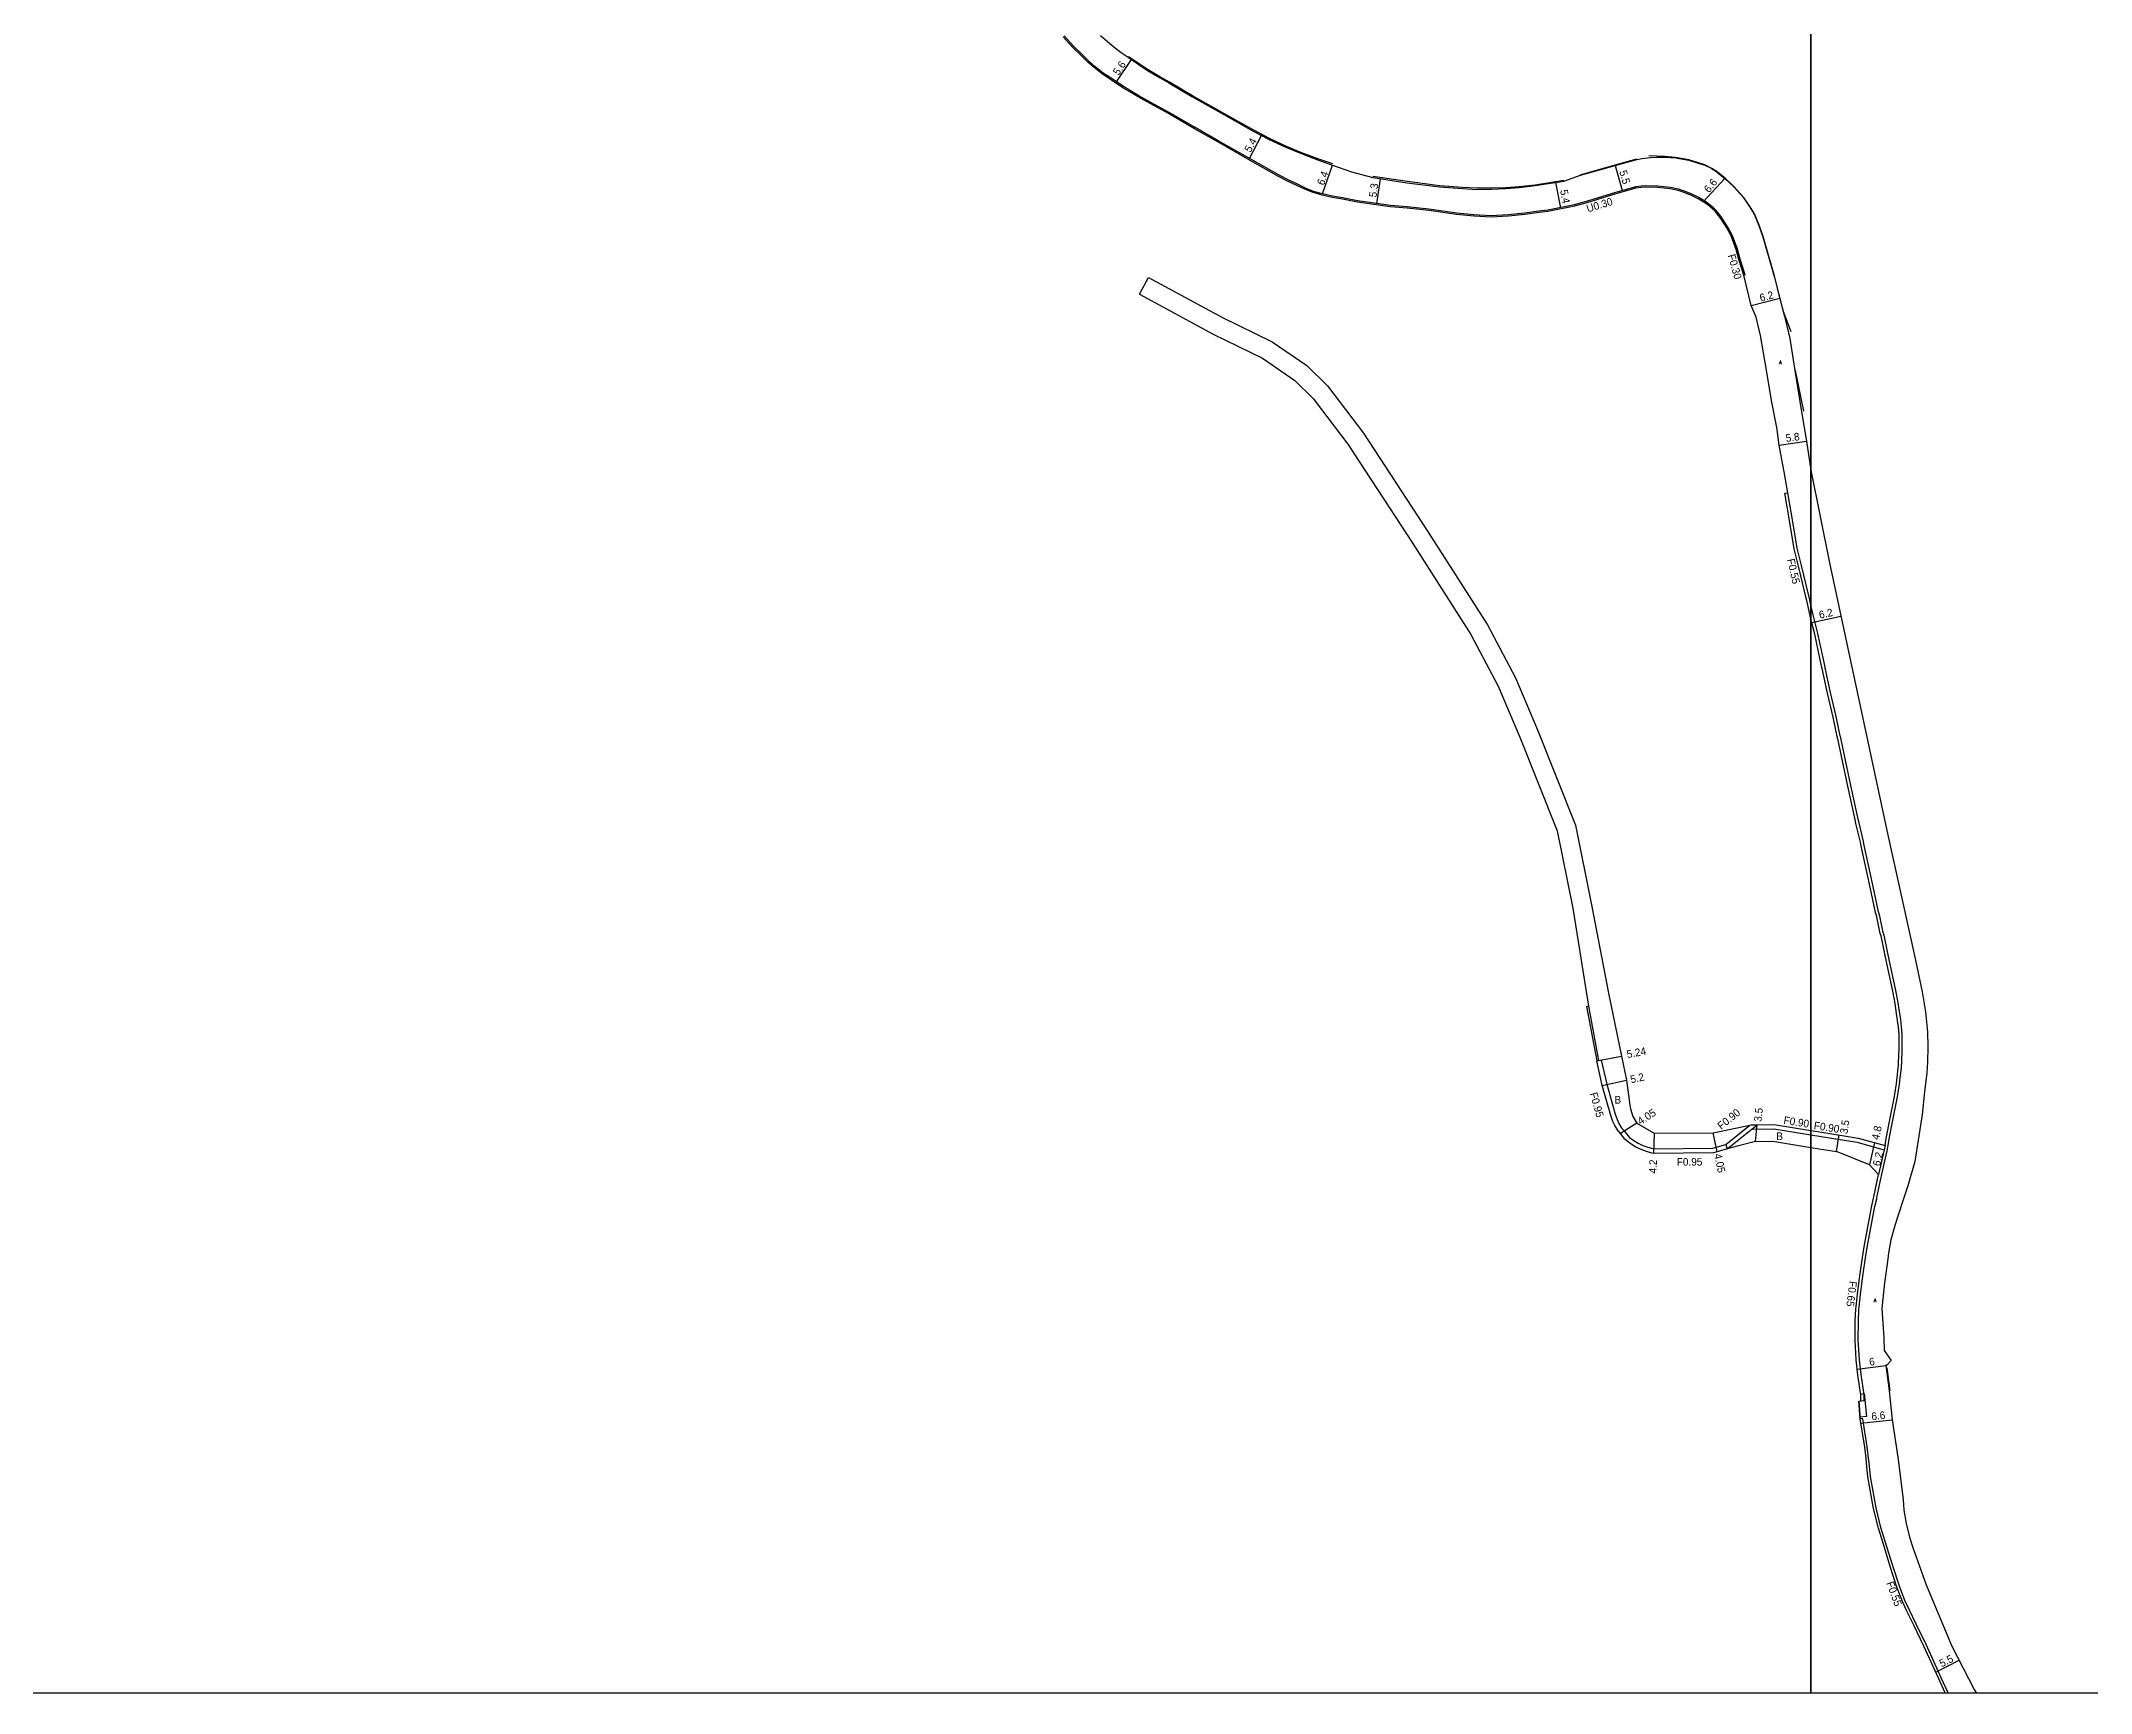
# Model space of a CAD drawing. Header units: metres. Extents: x -24000 to -21600, y -84000 to -81000.
# Drawn here: x -23570.7 to -23141.4, y -84000 to -83654.1 of the extents above; entities that cross this region are included whole.
import ezdxf

# ---------------------------------------------------------------- set-up
doc = ezdxf.new("R2010")
doc.units = ezdxf.units.M
doc.header["$LTSCALE"] = 2.5
for name, color, linetype in [('側溝・桝', 7, 'Continuous'), ('図郭', 7, 'Continuous'), ('幅員', 7, 'Continuous'), ('歩道・分離帯・安全施設', 7, 'Continuous'), ('舗装', 7, 'Continuous'), ('道路', 7, 'Continuous')]:
    doc.layers.add(name, color=color, linetype=linetype)
doc.styles.get("Standard").update_dxf_attribs({"font": ''})
doc.styles.add('YOKO_DECO', font='txt.shx', dxfattribs={"bigfont": 'extfont.shx'})
doc.styles.get('Standard').set_extended_font_data('@MS PGothic')

msp = doc.modelspace()

# ---------------------------------------------------------------- linework, layer by layer
at = {"layer": '側溝・桝'}
for points in [[(-23236.65, -83684.9), (-23236.71, -83684.63), (-23240.93, -83685.83), (-23244.77, -83687.04), (-23247.05, -83687.71), (-23249.57, -83688.42), (-23250.89, -83688.72), (-23253.04, -83689.14), (-23255.14, -83689.53), (-23256.97, -83689.75), (-23259.93, -83690.16), (-23263.39, -83690.49), (-23267.06, -83690.7), (-23270.57, -83690.54), (-23274.19, -83690.15), (-23280.04, -83689.3), (-23284.58, -83688.86), (-23288.08, -83688.54), (-23291.51, -83688.1), (-23294.95, -83687.56), (-23298.08, -83686.97), (-23300.2, -83686.61), (-23302.32, -83686.12), (-23304.15, -83685.59), (-23305.75, -83684.97), (-23307.67, -83684.05), (-23309.35, -83683.26), (-23311.37, -83682.22), (-23317.29, -83678.87), (-23324.12, -83674.99), (-23328.97, -83672.24), (-23334.38, -83669.06), (-23338.28, -83666.98), (-23340.77, -83665.56), (-23342.14, -83664.74), (-23343.96, -83663.65), (-23346.35, -83662.06), (-23348.22, -83660.82), (-23349.97, -83659.42), (-23351.22, -83658.3), (-23352.73, -83656.86), (-23354.39, -83655.26), (-23356.43, -83653.06)], [(-23214.03, -83703.17), (-23213.76, -83703.09), (-23214.82, -83699.81), (-23215.41, -83697.69), (-23215.86, -83696.36), (-23216.47, -83694.78), (-23217.38, -83693.1), (-23218.52, -83691.35), (-23219.15, -83690.47), (-23219.88, -83689.58), (-23220.42, -83689.04), (-23221.44, -83688.22), (-23222.41, -83687.53), (-23223.5, -83686.89), (-23225.06, -83686.11), (-23226.67, -83685.47), (-23227.77, -83685.13), (-23229.43, -83684.79), (-23232.12, -83684.54), (-23234.56, -83684.44), (-23235.55, -83684.48), (-23236.71, -83684.63)], [(-23200, -83772.26), (-23200.26, -83771.09), (-23200.39, -83770.59), (-23201.47, -83765.95), (-23202.01, -83763.92), (-23202.74, -83760.83), (-23202.9, -83760.29), (-23203.78, -83754.8), (-23204.85, -83748.71)], [(-23189.54, -83938.84), (-23188.88, -83938.79), (-23188.87, -83937.5), (-23189.51, -83933.35), (-23189.86, -83930.21), (-23190.09, -83926.08), (-23190.08, -83922.13), (-23189.95, -83919.71), (-23189.9, -83919.16), (-23189.54, -83915.94), (-23189.05, -83912.25), (-23188.55, -83908.89), (-23188.15, -83906.3), (-23186.61, -83898.14), (-23186.24, -83896.54), (-23186.18, -83896.23), (-23185.15, -83891.37), (-23184.01, -83886.46), (-23183.69, -83884.52), (-23183.62, -83884), (-23182.76, -83879.74), (-23181.88, -83875.19), (-23181.66, -83873.83), (-23181.46, -83872.55), (-23181.33, -83871.22), (-23181.06, -83869.16), (-23181.02, -83868.63), (-23181, -83868.1), (-23180.89, -83865.1), (-23180.87, -83863.53), (-23180.91, -83862.09), (-23181.04, -83860.48), (-23181.21, -83859.09), (-23181.83, -83855.09), (-23182.31, -83852.57), (-23183.55, -83846.79), (-23183.99, -83844.77), (-23184.7, -83841.32), (-23184.85, -83840.8), (-23185.58, -83837.37), (-23185.83, -83836.41), (-23186.96, -83831.14), (-23188.09, -83826.02), (-23188.9, -83822.19), (-23189.02, -83821.73), (-23189.94, -83817.78), (-23190.07, -83817.3), (-23191.63, -83810.02), (-23193, -83803.72), (-23193.73, -83800.04), (-23193.86, -83799.57), (-23194.73, -83795.57), (-23195.94, -83790.55), (-23197.01, -83785.37), (-23197.13, -83784.85), (-23198.59, -83778.19), (-23199.55, -83774.29), (-23200, -83772.26)], [(-23247, -83856.26), (-23246.61, -83856.19)], [(-23247, -83856.26), (-23244.86, -83867.64)], [(-23244.47, -83867.57), (-23243.93, -83867.47)], [(-23243.93, -83867.47), (-23242.78, -83872.55), (-23241, -83878.82), (-23240.59, -83879.95), (-23240.22, -83880.75), (-23239.72, -83881.57), (-23239.17, -83882.26), (-23238.26, -83883.37), (-23237.97, -83883.66), (-23237.13, -83884.31), (-23236.21, -83884.87), (-23235.22, -83885.34), (-23234.17, -83885.72), (-23233.09, -83886.02), (-23232.89, -83886.07), (-23220.55, -83885.92), (-23217.84, -83885.19), (-23217.52, -83886.09)], [(-23217.84, -83885.19), (-23212.78, -83881.1)], [(-23217.52, -83886.09), (-23211.25, -83881.02)], [(-23212.39, -83881.94), (-23207.8, -83881.87), (-23200, -83883.12)], [(-23200, -83883.12), (-23197.86, -83883.47), (-23190.33, -83884.68), (-23184.71, -83886.25), (-23184.68, -83886.26)], [(-23184.68, -83886.26), (-23185.89, -83891.42)], [(-23171.3, -84000), (-23172.74, -83996.81), (-23175.83, -83989.96), (-23177.95, -83985.58), (-23179.46, -83982.5), (-23180.32, -83980.6), (-23181.48, -83977.66), (-23182.88, -83973.35), (-23184.09, -83969.39), (-23185.34, -83965.34), (-23186.38, -83961.23), (-23187.56, -83954.69), (-23187.81, -83951.84), (-23187.92, -83950.8), (-23188.21, -83948.44), (-23189.13, -83942.57), (-23189.67, -83942.63)]]:
    msp.add_lwpolyline(points, dxfattribs=at)
at = {"layer": '図郭'}
for points in [[(-24000, -84000), (-23200, -84000), (-23200, -83400), (-24000, -83400)], [(-23200, -84000), (-22400, -84000), (-22400, -83400), (-23200, -83400)]]:
    msp.add_lwpolyline(points, close=True, dxfattribs=at)
at = {"layer": '幅員'}
for points in [[(-23345.45, -83662.66), (-23342.27, -83658.02)], [(-23317.61, -83678.68), (-23315.08, -83673.88)], [(-23302.32, -83686.12), (-23300.18, -83680.09)], [(-23290.91, -83688.18), (-23290.15, -83682.95)], [(-23241.02, -83680.18), (-23239.52, -83685.43)], [(-23222.57, -83687.77), (-23218.06, -83682.89)], [(-23253.5, -83683.74), (-23252.46, -83689.03)], [(-23212.52, -83709.51), (-23206.52, -83707.95)], [(-23206.65, -83738.77), (-23200.91, -83737.93)], [(-23199.83, -83775.86), (-23193.72, -83774.55)], [(-23244.86, -83867.64), (-23239.71, -83866.69)], [(-23243.71, -83872.79), (-23238.63, -83871.66)], [(-23236.5, -83880.67), (-23239.9, -83882.86)], [(-23211.64, -83884.5), (-23211.25, -83881.02)], [(-23232.84, -83882.82), (-23232.99, -83887.02)], [(-23219.62, -83886.66), (-23220.47, -83882.7)], [(-23186.72, -83884.76), (-23187.77, -83889.44)], [(-23184.47, -83885.39), (-23185.89, -83891.42)], [(-23190.3, -83932.22), (-23184.31, -83931.43)], [(-23189.54, -83943.49), (-23182.97, -83942.81)], [(-23173.86, -83995.67), (-23168.95, -83993.15)]]:
    msp.add_lwpolyline(points, dxfattribs=at)
at = {"layer": '幅員', "flags": 128}
msp.add_lwpolyline([(-23194.65, -83886.62), (-23194.09, -83883.16)], dxfattribs=at)
at = {"layer": '歩道・分離帯・安全施設'}
for points in [[(-23300.15, -83679.83), (-23303.04, -83678.82), (-23306.87, -83677.43), (-23309.87, -83676.2), (-23313.39, -83674.52), (-23316.7, -83672.79), (-23321.71, -83669.98), (-23329.51, -83665.59), (-23334.36, -83662.72), (-23336.23, -83661.69), (-23338.84, -83660.16), (-23342.92, -83657.44)], [(-23248.32, -83682.1), (-23241.04, -83680.07), (-23236.47, -83678.79)], [(-23204.17, -83714.98), (-23205.81, -83710.6), (-23207.6, -83703.58), (-23210.03, -83695.08), (-23210.82, -83692.7), (-23211.86, -83690.33), (-23212.85, -83688.62), (-23214.18, -83686.74), (-23216.13, -83684.57), (-23217.91, -83682.93), (-23219.63, -83681.53), (-23220.75, -83680.78), (-23222.23, -83680.07), (-23223.56, -83679.59), (-23225.55, -83678.99), (-23228.34, -83678.52), (-23230.62, -83678.33), (-23233.95, -83678.17)], [(-23251.74, -83683.35), (-23257.75, -83684.28), (-23261.11, -83684.64), (-23263.94, -83684.83), (-23266.9, -83684.95), (-23269.96, -83684.95), (-23273, -83684.8), (-23277.8, -83684.42), (-23284.51, -83683.55), (-23291.73, -83682.46)], [(-23201.52, -83731.63), (-23203.22, -83723.08)], [(-23183.41, -83936.73), (-23184.06, -83931.93)], [(-23189.99, -83938.9), (-23189.71, -83942.62)], [(-23189.55, -83937.41), (-23188.83, -83937.3), (-23188.38, -83942.13), (-23189.7, -83942.22)], [(-23188.83, -83937.3), (-23188.38, -83942.13)]]:
    msp.add_lwpolyline(points, dxfattribs=at)
at = {"layer": '舗装'}
msp.add_lwpolyline([(-23244.47, -83867.57), (-23239.71, -83866.69)], dxfattribs=at)
at = {"layer": '道路'}
for points in [[(-23204.85, -83748.71), (-23205.45, -83745.07), (-23206.65, -83738.77), (-23207.12, -83735.02), (-23208.26, -83729.41), (-23209.22, -83723.47), (-23209.94, -83719.43), (-23210.57, -83715.8), (-23211.48, -83711.95), (-23212.52, -83709.51), (-23214.03, -83703.17), (-23215.09, -83699.89), (-23215.68, -83697.77), (-23216.12, -83696.45), (-23216.73, -83694.9), (-23217.62, -83693.25), (-23218.76, -83691.51), (-23219.38, -83690.64), (-23220.09, -83689.77), (-23220.6, -83689.25), (-23221.61, -83688.45), (-23222.57, -83687.77), (-23223.64, -83687.13), (-23225.17, -83686.36), (-23226.77, -83685.73), (-23227.84, -83685.4), (-23229.47, -83685.07), (-23232.14, -83684.82), (-23234.56, -83684.72), (-23235.53, -83684.76), (-23236.65, -83684.9), (-23240.85, -83686.1), (-23244.69, -83687.31), (-23246.97, -83687.99), (-23249.5, -83688.69), (-23250.83, -83689), (-23252.99, -83689.42), (-23255.1, -83689.8), (-23256.94, -83690.03), (-23259.9, -83690.44), (-23263.37, -83690.77), (-23267.06, -83690.98), (-23270.53, -83690.82), (-23274.23, -83690.43), (-23280.02, -83689.59), (-23284.6, -83689.14), (-23288.11, -83688.82), (-23291.54, -83688.38), (-23294.99, -83687.84), (-23298.13, -83687.25), (-23300.27, -83686.89), (-23302.36, -83686.39), (-23304.25, -83685.86), (-23305.86, -83685.22), (-23307.78, -83684.31), (-23309.47, -83683.51), (-23311.5, -83682.47), (-23317.43, -83679.11), (-23324.25, -83675.24), (-23329.11, -83672.48), (-23334.53, -83669.32), (-23338.42, -83667.23), (-23340.91, -83665.8), (-23342.29, -83664.98), (-23344.11, -83663.89), (-23346.5, -83662.29), (-23348.38, -83661.05), (-23350.15, -83659.63), (-23351.41, -83658.51), (-23352.91, -83657.08), (-23354.59, -83655.46), (-23356.64, -83653.25)], [(-23348.8, -83652.93), (-23347.29, -83654.25), (-23345.66, -83655.58), (-23344.44, -83656.5), (-23343, -83657.53), (-23338.94, -83660.3), (-23336.32, -83661.83), (-23334.45, -83662.86), (-23329.65, -83665.76), (-23321.82, -83670.15), (-23316.83, -83672.96), (-23313.48, -83674.73), (-23309.99, -83676.36), (-23306.93, -83677.61), (-23303.11, -83679.05), (-23300.22, -83680.08), (-23296.19, -83681.49), (-23291.78, -83682.71), (-23284.54, -83683.78), (-23277.8, -83684.65), (-23272.99, -83684.97), (-23269.99, -83685.18), (-23266.91, -83685.12), (-23263.94, -83684.98), (-23261.11, -83684.8), (-23257.74, -83684.4), (-23251.73, -83683.47), (-23248.3, -83682.22), (-23241.02, -83680.18), (-23236.44, -83678.91), (-23235.43, -83678.68), (-23233.68, -83678.51), (-23232.34, -83678.41), (-23230.62, -83678.4), (-23228.35, -83678.59), (-23225.56, -83679.05), (-23223.59, -83679.66), (-23222.26, -83680.14), (-23220.78, -83680.84), (-23219.67, -83681.58), (-23217.95, -83682.98), (-23216.18, -83684.62), (-23214.23, -83686.78), (-23212.91, -83688.66), (-23211.92, -83690.36), (-23210.89, -83692.72), (-23210.09, -83695.1), (-23207.67, -83703.6), (-23207.06, -83705.84), (-23205.52, -83711.81), (-23205.06, -83713.75), (-23204.46, -83716.39), (-23203.35, -83723.07), (-23202, -83731.75)], [(-23340.65, -83707.14), (-23338.75, -83703.62)], [(-23338.75, -83703.62), (-23323.35, -83711.93), (-23312.85, -83717.08), (-23305.55, -83722.07), (-23301.23, -83726.3), (-23293.74, -83736.24), (-23280.2, -83756.92), (-23267.75, -83776.38), (-23261.88, -83787.47), (-23257.27, -83798.34), (-23249.31, -83818.33), (-23245.95, -83834.95), (-23242.32, -83853.81), (-23239.71, -83866.69)], [(-23340.65, -83707.14), (-23325.19, -83715.48), (-23314.87, -83720.54), (-23308.1, -83725.18), (-23304.24, -83728.95), (-23297.01, -83738.55), (-23283.55, -83759.1), (-23271.21, -83778.39), (-23265.5, -83789.19), (-23260.97, -83799.86), (-23253.16, -83819.48), (-23249.87, -83835.7), (-23246.61, -83856.19), (-23244.47, -83867.57)], [(-23202, -83731.75), (-23200.91, -83737.93), (-23200, -83743.98)], [(-23200, -83743.98), (-23196.11, -83763.38), (-23184.14, -83819.39), (-23178.14, -83846.57), (-23176.73, -83853.21), (-23175.98, -83857.4), (-23175.58, -83861.57), (-23175.51, -83864.68), (-23175.63, -83867.92), (-23175.76, -83870.15), (-23176.19, -83874.15), (-23176.71, -83878.9), (-23178.26, -83888.75), (-23179.74, -83893.84), (-23180.92, -83897.38), (-23182.4, -83901.93), (-23183.24, -83905.15), (-23183.77, -83907.93), (-23184, -83909.67), (-23184.59, -83914.1), (-23185.16, -83919.47), (-23184.76, -83925.63), (-23184.69, -83928.32), (-23183.2, -83930.36), (-23184.08, -83931.36), (-23184.31, -83931.39), (-23183.6, -83936.75), (-23182.97, -83942.81), (-23181.83, -83950.59), (-23180.71, -83959.47), (-23180.54, -83961.69), (-23180.09, -83964.54), (-23179.38, -83967.35), (-23178.69, -83969.55), (-23175.86, -83977.37), (-23170.47, -83990.17), (-23165.79, -83999.3), (-23165.43, -84000)], [(-23200, -83775.18), (-23200.18, -83774.44), (-23200.89, -83771.24), (-23201.01, -83770.74), (-23202.1, -83766.11), (-23202.63, -83764.08), (-23203.37, -83760.99), (-23203.53, -83760.43), (-23204.42, -83754.91), (-23205.49, -83748.81), (-23204.85, -83748.71)], [(-23184.47, -83885.39), (-23184.33, -83884.42), (-23184.26, -83883.89), (-23183.39, -83879.62), (-23182.52, -83875.08), (-23182.3, -83873.72), (-23182.1, -83872.49), (-23181.97, -83871.15), (-23181.71, -83869.09), (-23181.67, -83868.59), (-23181.65, -83868.07), (-23181.54, -83865.09), (-23181.52, -83863.54), (-23181.56, -83862.12), (-23181.68, -83860.55), (-23181.85, -83859.18), (-23182.47, -83855.2), (-23182.95, -83852.7), (-23184.18, -83846.93), (-23184.62, -83844.91), (-23185.33, -83841.48), (-23185.48, -83840.96), (-23186.21, -83837.52), (-23186.46, -83836.56), (-23187.59, -83831.28), (-23188.72, -83826.16), (-23189.53, -83822.34), (-23189.65, -83821.89), (-23190.57, -83817.94), (-23190.7, -83817.45), (-23192.26, -83810.16), (-23193.63, -83803.85), (-23194.36, -83800.19), (-23194.49, -83799.72), (-23195.36, -83795.71), (-23196.57, -83790.69), (-23197.64, -83785.51), (-23197.76, -83784.99), (-23199.22, -83778.34), (-23200, -83775.18)], [(-23211.64, -83884.5), (-23215.43, -83885.52), (-23217.52, -83886.09), (-23217.57, -83886.1), (-23219.62, -83886.66), (-23220.42, -83886.87), (-23232.99, -83887.02), (-23233.32, -83886.95), (-23234.46, -83886.63), (-23235.58, -83886.22), (-23236.66, -83885.71), (-23237.67, -83885.1), (-23238.59, -83884.37), (-23238.96, -83884.02), (-23239.9, -83882.86), (-23240.5, -83882.12), (-23241.06, -83881.2), (-23241.47, -83880.31), (-23241.91, -83879.11), (-23243.71, -83872.79), (-23244.86, -83867.64), (-23244.47, -83867.57)], [(-23239.71, -83866.69), (-23238.63, -83871.66), (-23237.96, -83876.89), (-23237.81, -83877.71), (-23237.34, -83879.33), (-23236.5, -83880.67), (-23232.84, -83882.82), (-23220.47, -83882.7), (-23212.78, -83881.1), (-23212.49, -83881.04), (-23211.25, -83881.02)], [(-23211.25, -83881.02), (-23207.74, -83880.97), (-23200, -83882.21)], [(-23211.64, -83884.5), (-23207.99, -83884.47), (-23200, -83885.76)], [(-23200, -83882.21), (-23197.71, -83882.58), (-23190.14, -83883.8), (-23184.47, -83885.39)], [(-23200, -83885.76), (-23198.27, -83886.04), (-23194.65, -83886.62)], [(-23185.89, -83891.42), (-23187.77, -83889.44), (-23194.65, -83886.62)], [(-23171.9, -84000), (-23173.24, -83997.04), (-23176.33, -83990.19), (-23178.44, -83985.81), (-23179.96, -83982.73), (-23180.83, -83980.81), (-23182, -83977.84), (-23183.4, -83973.51), (-23184.61, -83969.55), (-23185.87, -83965.49), (-23186.91, -83961.34), (-23188.1, -83954.76), (-23188.36, -83951.89), (-23188.46, -83950.86), (-23188.75, -83948.52), (-23189.67, -83942.63), (-23189.95, -83938.88), (-23189.54, -83938.84), (-23189.53, -83937.55), (-23190.16, -83933.43), (-23190.52, -83930.26), (-23190.75, -83926.09), (-23190.74, -83922.11), (-23190.61, -83919.66), (-23190.55, -83919.09), (-23190.19, -83915.86), (-23189.7, -83912.17), (-23189.2, -83908.79), (-23188.8, -83906.17), (-23187.26, -83898.01), (-23186.88, -83896.4), (-23186.83, -83896.1), (-23185.89, -83891.42)]]:
    msp.add_lwpolyline(points, dxfattribs=at)

# ---------------------------------------------------------------- texts
at = {"layer": '側溝・桝'}
for s, rotation, p in [('U0.30', 17, (-23246.73, -83690.02)), ('F0.30', 286, (-23217.46, -83699)), ('F0.55', 283, (-23205.03, -83762.7)), ('F0.95', 285.8568, (-23246.34, -83874.49)), ('F0.90', 38.9712, (-23218.79, -83882.13)), ('F0.90', 351.1299, (-23205.82, -83880.82)), ('F0.90', 351.1299, (-23199.49, -83881.92)), ('F0.95', 0.6737, (-23228.09, -83889.62)), ('F0.65', 263, (-23191.95, -83913.69)), ('F0.55', 290, (-23184.24, -83976.99))]:
    msp.add_text(s, height=1.6, rotation=rotation, dxfattribs=at).set_placement(p)
at = {"layer": '幅員'}
for s, rotation, p in [('5.6', 56, (-23344.99, -83661.44)), ('5.4', 62, (-23317.35, -83677.56)), ('6.4', 70, (-23302, -83684.46)), ('5.5', 286, (-23240.16, -83681.43)), ('6.6', 51, (-23221.33, -83686.02)), ('5.3', 82, (-23291, -83686.92)), ('5.4', 281, (-23252.54, -83685.38)), ('6.2', 15, (-23210.51, -83708.72)), ('5.8', 8, (-23205.18, -83738.08)), ('6.2', 12, (-23198.14, -83775.08)), ('5.24', 10.5035, (-23238.43, -83867.08)), ('5.2', 12.493, (-23237.64, -83872.36)), ('4.05', 32.7226, (-23235.71, -83881.12)), ('3.5', 83.5718, (-23210.38, -83880.46)), ('3.5', 81.0604, (-23192.38, -83883.02)), ('4.8', 77.3939, (-23185.79, -83884.29)), ('4.2', 87.957, (-23232.34, -83891.25)), ('4.05', 282.1434, (-23220.31, -83887.24)), ('6.2', 76.7516, (-23185.56, -83889.8)), ('6', 8, (-23187.7, -83931.5)), ('6.6', 6, (-23187.26, -83942.89)), ('5.5', 27, (-23172.61, -83994.66))]:
    msp.add_text(s, height=1.6, rotation=rotation, dxfattribs=at).set_placement(p)
at = {"layer": '舗装', "style": 'YOKO_DECO'}
for p in [(-23206.69, -83721.79, 675.45), (-23186.87, -83918.16, 670.05)]:
    msp.add_text('A', height=0.75, dxfattribs=at).set_placement(p)
at = {"layer": '舗装'}
for p in [(-23241.15, -83876.6), (-23207.26, -83884.22)]:
    msp.add_text('B', height=1.6, dxfattribs=at).set_placement(p)

doc.saveas('drawing.dxf')
